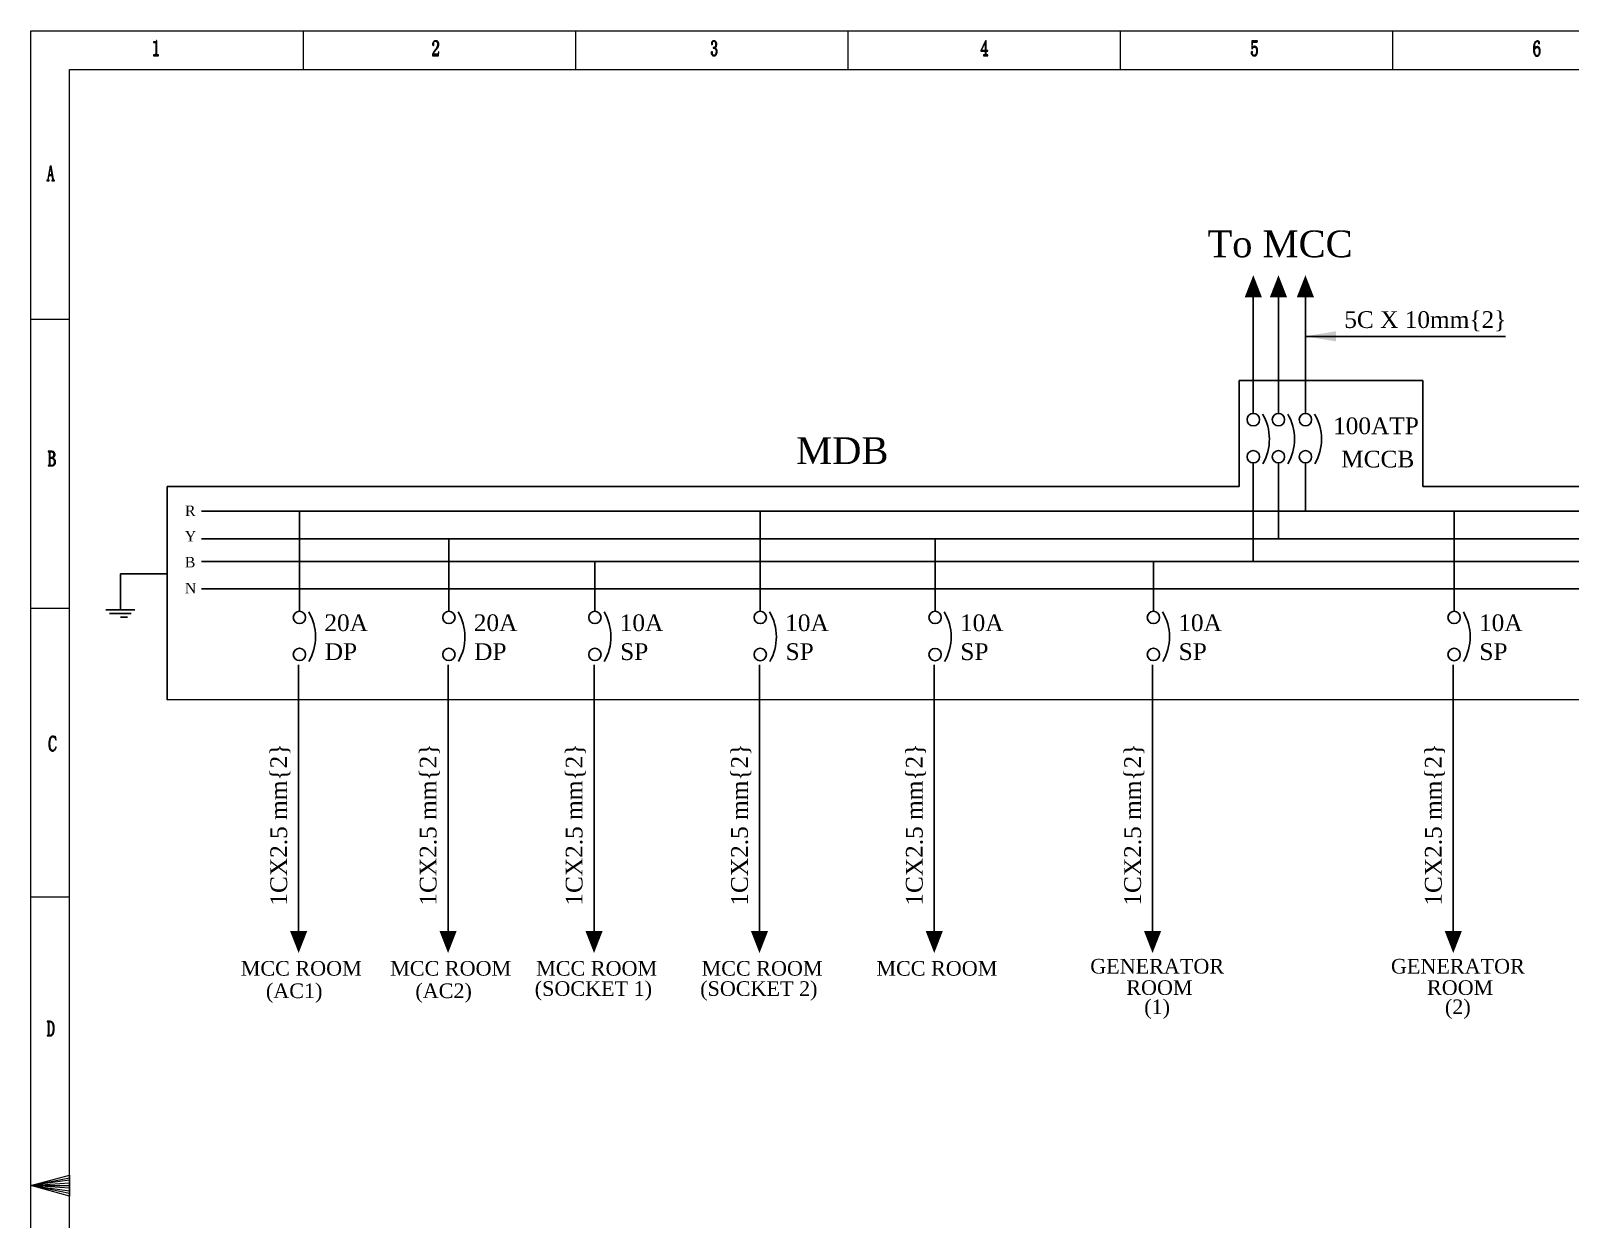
# Model space of a CAD drawing. Header units: inches. Extents: x -49881 to 95347, y -45374 to 27845.
# Drawn here: x 52628 to 72755, y 12089 to 27632 of the extents above; entities that cross this region are included whole.
import ezdxf

# ---------------------------------------------------------------- set-up
doc = ezdxf.new("R2010")
doc.units = ezdxf.units.IN
doc.header["$MEASUREMENT"] = 0
doc.layers.add('Layer 1', color=7, linetype='Continuous')
doc.styles.add('B', font='times.ttf')

# ---------------------------------------------------------------- blocks, each defined once
blk = doc.blocks.new('Template Zicom')
at = {"layer": 'Layer 1'}
for points in [[(42.1, 768.96), (41.98, 768.96), (41.98, 768.85), (41.87, 768.73), (41.87, 768.62), (41.75, 768.62), (41.75, 768.5), (41.63, 768.5), (41.06, 768.5), (41.06, 768.27), (41.63, 768.27), (41.75, 768.15), (41.75, 764.45), (41.63, 764.34), (41.63, 764.22), (41.52, 764.11), (41.29, 764.11), (41.06, 764.11), (41.06, 763.88), (42.68, 763.88), (42.68, 764.11), (42.44, 764.11), (42.21, 764.11), (42.21, 764.22), (42.1, 764.22), (42.1, 764.34)], [(135.31, 768.85), (134.96, 768.85), (134.96, 768.73), (134.85, 768.73), (135.2, 768.73), (135.43, 768.73), (135.54, 768.62), (135.66, 768.62), (135.66, 768.5), (135.77, 768.39), (135.89, 768.27), (135.89, 767.11), (135.77, 767), (135.77, 766.77), (135.66, 766.65), (135.66, 766.53), (135.54, 766.42), (135.54, 766.19), (135.43, 766.07), (135.31, 765.96), (135.2, 765.84), (135.08, 765.73), (134.96, 765.49), (134.85, 765.38), (134.73, 765.26), (134.73, 765.15), (134.62, 765.03), (134.62, 764.92), (134.5, 764.8), (134.5, 764.68), (134.39, 764.57), (134.39, 764.45), (134.27, 764.34), (134.27, 764.22), (134.5, 764.34), (134.5, 764.45), (134.62, 764.57), (134.73, 764.68), (134.73, 764.8), (134.85, 765.03), (134.96, 765.15), (135.08, 765.26), (135.2, 765.38), (135.2, 765.49), (135.31, 765.61), (135.43, 765.73), (135.43, 765.84), (135.54, 765.96), (135.66, 766.07), (135.77, 766.19), (135.89, 766.3), (135.89, 766.42), (136.01, 766.53), (136.01, 766.65), (136.12, 766.77), (136.24, 766.88), (136.24, 767.11), (136.35, 767.23), (136.35, 768.04), (136.24, 768.15), (136.24, 768.27), (136.12, 768.39), (136.12, 768.5), (136.01, 768.62), (136.01, 768.73), (135.89, 768.73), (135.77, 768.85)], [(134.85, 768.73), (134.73, 768.62), (134.62, 768.62), (134.62, 768.5), (134.5, 768.39), (134.5, 768.27), (134.39, 768.15), (134.39, 768.04), (134.27, 767.92), (134.27, 767.46), (134.39, 767.35), (134.5, 767.23), (134.62, 767.23), (134.73, 767.35), (134.73, 767.81), (134.62, 767.92), (134.62, 768.04), (134.62, 768.15), (134.62, 768.27), (134.73, 768.39), (134.85, 768.5), (134.96, 768.62), (135.08, 768.62), (135.08, 768.73), (135.2, 768.73)], [(227.95, 768.73), (227.83, 768.73), (227.72, 768.62), (227.6, 768.5), (227.6, 768.39), (227.49, 768.27), (227.49, 767.58), (227.6, 767.58), (227.72, 767.46), (227.83, 767.58), (227.83, 768.5), (227.95, 768.62), (228.06, 768.62), (228.18, 768.73), (228.3, 768.73)], [(228.41, 768.85), (227.95, 768.85), (227.95, 768.73), (228.41, 768.73), (228.53, 768.62), (228.64, 768.62), (228.76, 768.5), (228.76, 768.39), (228.87, 768.27), (228.87, 767.11), (228.76, 767), (228.76, 766.88), (228.64, 766.77), (228.53, 766.77), (228.41, 766.65), (228.06, 766.65), (228.06, 766.42), (228.41, 766.42), (228.53, 766.3), (228.76, 766.3), (228.87, 766.19), (228.87, 766.07), (228.99, 765.96), (228.99, 765.73), (229.11, 765.61), (229.11, 764.92), (228.99, 764.8), (228.99, 764.45), (228.87, 764.34), (228.76, 764.22), (228.76, 764.11), (228.64, 764.11), (228.53, 763.99), (228.3, 763.99), (228.87, 763.99), (228.99, 764.11), (229.11, 764.11), (229.22, 764.22), (229.22, 764.45), (229.34, 764.57), (229.34, 764.68), (229.45, 764.8), (229.45, 765.73), (229.34, 765.84), (229.34, 765.96), (229.22, 765.96), (229.22, 766.07), (229.11, 766.19), (229.11, 766.3), (228.99, 766.3), (228.87, 766.42), (228.76, 766.42), (228.64, 766.53), (228.76, 766.53), (228.87, 766.65), (228.99, 766.77), (229.11, 766.88), (229.22, 767), (229.22, 767.35), (229.34, 767.46), (229.34, 768.04), (229.22, 768.15), (229.22, 768.27), (229.11, 768.39), (229.11, 768.5), (228.99, 768.5), (228.99, 768.62), (228.87, 768.73), (228.76, 768.73), (228.64, 768.85)], [(319.31, 768.85), (319.08, 768.85), (317.58, 765.49), (317.58, 765.38), (318.97, 765.38), (318.97, 764.11), (318.85, 764.11), (318.39, 764.11), (318.39, 763.88), (319.89, 763.88), (319.89, 764.11), (319.43, 764.11), (319.43, 764.22), (319.31, 764.45), (319.31, 765.38), (319.89, 765.38), (319.89, 765.61), (319.31, 765.61), (317.69, 765.61), (318.97, 768.15)], [(319.31, 768.85), (318.97, 768.15), (318.97, 765.61), (317.69, 765.61), (319.31, 765.61)], [(409.98, 768.85), (408.13, 768.85), (408.13, 766.19), (408.25, 766.19), (408.36, 766.3), (408.36, 766.42), (408.25, 766.53), (408.36, 768.39), (409.87, 768.39)], [(408.48, 766.88), (408.36, 766.77), (408.36, 766.65), (408.25, 766.53), (408.36, 766.42), (408.48, 766.53), (408.48, 766.65), (408.6, 766.65), (408.71, 766.65), (408.71, 766.77), (408.94, 766.77)], [(409.06, 767.11), (408.94, 767.11), (408.83, 767), (408.6, 767), (408.6, 766.88), (408.48, 766.88), (408.94, 766.77), (409.17, 766.77), (409.29, 766.65), (409.4, 766.53), (409.52, 766.42), (409.52, 766.19), (409.64, 766.07), (409.64, 764.8), (409.52, 764.68), (409.52, 764.45), (409.4, 764.34), (409.4, 764.22), (409.29, 764.22), (409.17, 764.11), (409.17, 763.99), (409.06, 763.99), (408.36, 763.99), (408.48, 763.99), (408.6, 763.88), (409.4, 763.88), (409.4, 763.99), (409.52, 763.99), (409.64, 764.11), (409.75, 764.22), (409.75, 764.34), (409.87, 764.34), (409.87, 764.68), (409.98, 764.8), (409.98, 766.19), (409.87, 766.3), (409.87, 766.53), (409.75, 766.65), (409.64, 766.77), (409.64, 766.88), (409.52, 766.88), (409.4, 767), (409.17, 767)], [(503.66, 768.85), (503.54, 768.85), (503.43, 768.73), (503.2, 768.73), (503.08, 768.62), (502.97, 768.5), (502.85, 768.5), (502.74, 768.39), (502.74, 768.27), (502.62, 768.15), (502.62, 768.04), (502.5, 767.92), (502.5, 767.69), (502.39, 767.58), (502.39, 767.23), (502.27, 767), (502.27, 766.19), (502.27, 766.07), (502.27, 765.15), (502.39, 765.03), (502.39, 764.68), (502.5, 764.57), (502.5, 764.45), (502.62, 764.34), (502.74, 764.22), (502.74, 764.11), (502.85, 763.99), (502.97, 763.88), (503.43, 763.88), (503.31, 763.99), (503.2, 763.99), (503.08, 764.11), (502.97, 764.22), (502.85, 764.45), (502.85, 764.57), (502.74, 764.68), (502.74, 765.26), (502.62, 765.38), (502.62, 765.84), (502.74, 765.96), (502.74, 766.07), (502.62, 766.19), (502.62, 766.77), (502.74, 767), (502.74, 767.81), (502.85, 767.92), (502.85, 768.15), (502.97, 768.15), (502.97, 768.27), (503.08, 768.39), (503.2, 768.5), (503.31, 768.5), (503.31, 768.62), (504.01, 768.62), (503.89, 768.73), (503.78, 768.85)], [(502.97, 766.65), (502.85, 766.53), (502.74, 766.42), (502.74, 766.3), (502.62, 766.19), (502.74, 766.07), (502.85, 766.19), (502.97, 766.3), (502.97, 766.42), (503.08, 766.53), (503.2, 766.53), (503.31, 766.65), (503.54, 766.65)], [(503.54, 767), (503.43, 767), (503.31, 766.88), (503.08, 766.88), (503.08, 766.77), (502.97, 766.77), (502.97, 766.65), (503.66, 766.65), (503.78, 766.53), (503.89, 766.42), (503.89, 766.3), (504.01, 766.3), (504.01, 766.07), (504.12, 765.96), (504.12, 764.68), (504.01, 764.57), (504.01, 764.22), (503.89, 764.22), (503.89, 764.11), (503.78, 763.99), (503.54, 763.99), (503.43, 763.88), (502.97, 763.88), (503.08, 763.76), (503.66, 763.76), (503.78, 763.88), (503.89, 763.88), (504.01, 763.99), (504.12, 764.11), (504.12, 764.22), (504.24, 764.22), (504.24, 764.34), (504.35, 764.45), (504.35, 764.68), (504.47, 764.8), (504.47, 765.96), (504.35, 766.07), (504.35, 766.42), (504.24, 766.53), (504.24, 766.65), (504.12, 766.65), (504.01, 766.77), (503.89, 766.88), (503.78, 766.88), (503.66, 767)], [(504.01, 768.62), (503.54, 768.62), (503.66, 768.62), (503.78, 768.62), (503.78, 768.5), (503.89, 768.5), (503.89, 768.39), (503.89, 767.92), (504.01, 767.81), (504.12, 767.81), (504.24, 767.92), (504.24, 768.39), (504.12, 768.62)], [(136.35, 765.15), (136.24, 765.15), (136.24, 765.03), (136.24, 764.92), (136.12, 764.68), (136.12, 764.57), (136.01, 764.45), (136.01, 764.34), (135.89, 764.34), (134.5, 764.34), (134.27, 764.22), (134.27, 763.88), (136.24, 763.88)], [(227.6, 765.26), (227.6, 765.15), (227.49, 765.15), (227.37, 765.03), (227.37, 764.45), (227.49, 764.34), (227.6, 764.22), (227.6, 764.11), (227.72, 764.11), (227.83, 763.99), (227.95, 763.88), (228.76, 763.88), (228.87, 763.99), (228.3, 763.99), (228.18, 763.99), (228.06, 764.11), (227.95, 764.11), (227.83, 764.22), (227.83, 764.34), (227.72, 764.45), (227.83, 764.57), (227.83, 765.15), (227.72, 765.15)], [(408.13, 765.26), (408.02, 765.15), (407.9, 765.03), (407.9, 764.57), (408.02, 764.45), (408.02, 764.34), (408.13, 764.22), (408.25, 764.11), (408.36, 763.99), (408.94, 763.99), (408.83, 763.99), (408.71, 763.99), (408.6, 764.11), (408.48, 764.11), (408.36, 764.22), (408.25, 764.34), (408.25, 764.45), (408.25, 764.57), (408.36, 764.68), (408.36, 765.15), (408.25, 765.26)], [(6.48, 726.98), (5.67, 722.59), (5.55, 722.36), (5.44, 722.24), (5.32, 722.24), (5.32, 722.01), (6.13, 722.01), (6.13, 722.24), (5.9, 722.24), (5.9, 722.36), (5.78, 722.47), (5.78, 722.59), (5.9, 722.82), (6.01, 723.86), (7.06, 723.86), (6.13, 724.09), (6.59, 726.52)], [(6.82, 727.1), (6.48, 726.98), (6.59, 726.52), (7.06, 724.09), (6.13, 724.09), (7.06, 723.86), (7.29, 722.59), (7.29, 722.36), (7.17, 722.24), (7.06, 722.24), (7.06, 722.01), (7.98, 722.01), (7.98, 722.24), (7.86, 722.24), (7.75, 722.36), (7.63, 722.36), (7.63, 722.59)], [(7.06, 631.69), (5.78, 631.69), (5.78, 631.46), (7.17, 631.46), (7.29, 631.34), (7.4, 631.34), (7.4, 631.22), (7.52, 631.22), (7.52, 631.11), (7.63, 630.99), (7.63, 630.07), (7.52, 629.95), (7.52, 629.84), (7.4, 629.72), (7.4, 629.6), (7.29, 629.6), (7.17, 629.49), (6.48, 629.49), (7.4, 629.37), (7.52, 629.49), (7.63, 629.49), (7.75, 629.6), (7.86, 629.72), (7.98, 629.84), (7.98, 630.07), (8.1, 630.18), (8.1, 630.76), (7.98, 630.88), (7.98, 631.22), (7.86, 631.34), (7.75, 631.34), (7.75, 631.46), (7.63, 631.57), (7.29, 631.57), (7.17, 631.69)], [(7.52, 629.37), (6.94, 629.26), (7.29, 629.26), (7.4, 629.14), (7.52, 629.14), (7.52, 629.03), (7.63, 629.03), (7.63, 628.91), (7.75, 628.79), (7.75, 628.68), (7.86, 628.56), (7.86, 627.64), (7.75, 627.52), (7.75, 627.29), (7.63, 627.18), (7.52, 627.06), (7.4, 626.94), (7.29, 626.94), (7.17, 626.83), (5.78, 626.83), (5.78, 626.71), (7.52, 626.71), (7.63, 626.83), (7.75, 626.94), (7.86, 626.94), (7.98, 627.06), (7.98, 627.18), (8.1, 627.29), (8.1, 627.41), (8.21, 627.52), (8.21, 628.56), (8.1, 628.68), (8.1, 628.79), (7.98, 628.91), (7.86, 629.03), (7.86, 629.14), (7.75, 629.14), (7.63, 629.26)], [(5.9, 631.46), (6.01, 631.46), (6.13, 631.34), (6.13, 627.06), (6.01, 626.94), (5.9, 626.83), (6.71, 626.83), (6.59, 626.83), (6.48, 626.94), (6.48, 629.26), (6.94, 629.26), (7.52, 629.37), (7.4, 629.37), (6.48, 629.49), (6.48, 631.46), (6.59, 631.46), (6.94, 631.46)], [(6.82, 536.27), (6.82, 536.16), (6.71, 536.04), (6.59, 536.04), (6.48, 535.93), (6.48, 535.81), (6.36, 535.7), (6.36, 535.58), (6.25, 535.46), (6.25, 535.12), (6.13, 535), (6.13, 534.65), (6.01, 534.42), (6.01, 533.04), (6.13, 532.92), (6.13, 532.46), (6.25, 532.34), (6.25, 532.11), (6.36, 532), (6.36, 531.88), (6.48, 531.76), (6.59, 531.65), (6.71, 531.53), (6.82, 531.42), (7.06, 531.42), (7.17, 531.3), (7.52, 531.3), (7.52, 531.42), (7.75, 531.42), (7.86, 531.53), (7.17, 531.53), (7.06, 531.65), (6.94, 531.65), (6.94, 531.76), (6.82, 531.76), (6.71, 531.88), (6.71, 532), (6.59, 532.11), (6.59, 532.34), (6.48, 532.46), (6.48, 533.38), (6.36, 533.5), (6.36, 534.19), (6.48, 534.31), (6.48, 535), (6.59, 535.12), (6.59, 535.46), (6.71, 535.58), (6.71, 535.81), (6.82, 535.93), (6.94, 535.93), (6.94, 536.04), (7.06, 536.16), (7.4, 536.16)], [(8.21, 536.39), (8.1, 536.27), (6.82, 536.27), (7.4, 536.16), (7.63, 536.16), (7.75, 536.04), (7.86, 536.04), (7.98, 535.93), (7.98, 535.81), (8.1, 535.7), (8.1, 535.58), (8.21, 535.46), (8.21, 535.23), (8.33, 535), (8.44, 535.12)], [(7.4, 536.39), (7.17, 536.39), (7.06, 536.27), (6.82, 536.27), (7.98, 536.27), (7.75, 536.27), (7.63, 536.39)], [(8.33, 532.8), (8.21, 532.69), (8.21, 532.34), (8.1, 532.23), (8.1, 532.11), (7.98, 532), (7.98, 531.88), (7.86, 531.76), (7.75, 531.65), (7.63, 531.65), (7.52, 531.53), (7.29, 531.53), (7.86, 531.53), (7.98, 531.65), (7.98, 531.76), (8.1, 531.76), (8.1, 531.88), (8.21, 532), (8.21, 532.11), (8.33, 532.23), (8.33, 532.46), (8.44, 532.57), (8.44, 532.69)], [(6.48, 441.09), (5.44, 441.09), (5.44, 440.86), (6.71, 440.86), (6.82, 440.75), (6.94, 440.75), (6.94, 440.63), (7.06, 440.63), (7.17, 440.52), (7.17, 440.28), (7.29, 440.28), (7.29, 440.05), (7.4, 439.94), (7.4, 439.36), (7.52, 439.13), (7.52, 438.78), (7.52, 438.66), (7.52, 437.97), (7.4, 437.86), (7.4, 437.28), (7.29, 437.16), (7.29, 436.93), (7.17, 436.81), (7.06, 436.7), (7.06, 436.58), (6.94, 436.47), (6.82, 436.47), (6.71, 436.35), (6.59, 436.35), (6.48, 436.24), (5.44, 436.24), (5.44, 436.12), (6.82, 436.12), (6.94, 436.24), (7.06, 436.24), (7.06, 436.35), (7.17, 436.35), (7.29, 436.47), (7.4, 436.58), (7.52, 436.7), (7.52, 436.81), (7.63, 436.93), (7.63, 437.16), (7.75, 437.28), (7.75, 437.62), (7.86, 437.86), (7.86, 439.47), (7.75, 439.71), (7.75, 439.94), (7.63, 440.05), (7.63, 440.28), (7.52, 440.4), (7.52, 440.52), (7.4, 440.52), (7.29, 440.63), (7.29, 440.75), (7.17, 440.75), (7.06, 440.86), (6.94, 440.86), (6.82, 440.98), (6.59, 440.98)], [(5.55, 440.86), (5.67, 440.86), (5.67, 440.75), (5.78, 440.63), (5.78, 436.47), (5.67, 436.35), (5.55, 436.24), (6.36, 436.24), (6.25, 436.24), (6.13, 436.35), (6.13, 440.86), (6.25, 440.86), (6.36, 440.86)]]:
    blk.add_hatch(color=0, dxfattribs=at).paths.add_polyline_path(points)
at = {"layer": 'Layer 1', "color": 5, "lineweight": 5}
blk.add_lwpolyline([(0, 772.2), (1092.09, 772.2), (1092.09, 0), (0, 0), (0, 772.2)], dxfattribs=at)
at = {"layer": 'Layer 1', "color": 0, "lineweight": 5}
for points in [[(91.02, 772.2), (91.02, 759.25)], [(182.03, 772.2), (182.03, 759.25)], [(273.05, 772.2), (273.05, 759.25)], [(364.07, 772.2), (364.07, 759.25)], [(455.09, 772.2), (455.09, 759.25)], [(42.1, 768.96), (41.98, 768.96), (41.98, 768.85), (41.87, 768.73), (41.87, 768.62), (41.75, 768.62), (41.75, 768.5), (41.63, 768.5), (41.06, 768.5), (41.06, 768.27), (41.63, 768.27), (41.75, 768.15), (41.75, 764.45), (41.63, 764.34), (41.63, 764.22), (41.52, 764.11), (41.29, 764.11), (41.06, 764.11), (41.06, 763.88), (42.68, 763.88), (42.68, 764.11), (42.44, 764.11), (42.21, 764.11), (42.21, 764.22), (42.1, 764.22), (42.1, 764.34), (42.1, 768.96)], [(135.31, 768.85), (134.96, 768.85), (134.96, 768.73), (134.85, 768.73), (135.2, 768.73), (135.43, 768.73), (135.54, 768.62), (135.66, 768.62), (135.66, 768.5), (135.77, 768.39), (135.89, 768.27), (135.89, 767.11), (135.77, 767), (135.77, 766.77), (135.66, 766.65), (135.66, 766.53), (135.54, 766.42), (135.54, 766.19), (135.43, 766.07), (135.31, 765.96), (135.2, 765.84), (135.08, 765.73), (134.96, 765.49), (134.85, 765.38), (134.73, 765.26), (134.73, 765.15), (134.62, 765.03), (134.62, 764.92), (134.5, 764.8), (134.5, 764.68), (134.39, 764.57), (134.39, 764.45), (134.27, 764.34), (134.27, 764.22), (134.5, 764.34), (134.5, 764.45), (134.62, 764.57), (134.73, 764.68), (134.73, 764.8), (134.85, 765.03), (134.96, 765.15), (135.08, 765.26), (135.2, 765.38), (135.2, 765.49), (135.31, 765.61), (135.43, 765.73), (135.43, 765.84), (135.54, 765.96), (135.66, 766.07), (135.77, 766.19), (135.89, 766.3), (135.89, 766.42), (136.01, 766.53), (136.01, 766.65), (136.12, 766.77), (136.24, 766.88), (136.24, 767.11), (136.35, 767.23), (136.35, 768.04), (136.24, 768.15), (136.24, 768.27), (136.12, 768.39), (136.12, 768.5), (136.01, 768.62), (136.01, 768.73), (135.89, 768.73), (135.77, 768.85), (135.31, 768.85)], [(134.85, 768.73), (134.73, 768.62), (134.62, 768.62), (134.62, 768.5), (134.5, 768.39), (134.5, 768.27), (134.39, 768.15), (134.39, 768.04), (134.27, 767.92), (134.27, 767.46), (134.39, 767.35), (134.5, 767.23), (134.62, 767.23), (134.73, 767.35), (134.73, 767.81), (134.62, 767.92), (134.62, 768.04), (134.62, 768.15), (134.62, 768.27), (134.73, 768.39), (134.85, 768.5), (134.96, 768.62), (135.08, 768.62), (135.08, 768.73), (135.2, 768.73), (134.85, 768.73)], [(227.95, 768.73), (227.83, 768.73), (227.72, 768.62), (227.6, 768.5), (227.6, 768.39), (227.49, 768.27), (227.49, 767.58), (227.6, 767.58), (227.72, 767.46), (227.83, 767.58), (227.83, 768.5), (227.95, 768.62), (228.06, 768.62), (228.18, 768.73), (228.3, 768.73), (227.95, 768.73)], [(228.41, 768.85), (227.95, 768.85), (227.95, 768.73), (228.41, 768.73), (228.53, 768.62), (228.64, 768.62), (228.76, 768.5), (228.76, 768.39), (228.87, 768.27), (228.87, 767.11), (228.76, 767), (228.76, 766.88), (228.64, 766.77), (228.53, 766.77), (228.41, 766.65), (228.06, 766.65), (228.06, 766.42), (228.41, 766.42), (228.53, 766.3), (228.76, 766.3), (228.87, 766.19), (228.87, 766.07), (228.99, 765.96), (228.99, 765.73), (229.11, 765.61), (229.11, 764.92), (228.99, 764.8), (228.99, 764.45), (228.87, 764.34), (228.76, 764.22), (228.76, 764.11), (228.64, 764.11), (228.53, 763.99), (228.3, 763.99), (228.87, 763.99), (228.99, 764.11), (229.11, 764.11), (229.22, 764.22), (229.22, 764.45), (229.34, 764.57), (229.34, 764.68), (229.45, 764.8), (229.45, 765.73), (229.34, 765.84), (229.34, 765.96), (229.22, 765.96), (229.22, 766.07), (229.11, 766.19), (229.11, 766.3), (228.99, 766.3), (228.87, 766.42), (228.76, 766.42), (228.64, 766.53), (228.76, 766.53), (228.87, 766.65), (228.99, 766.77), (229.11, 766.88), (229.22, 767), (229.22, 767.35), (229.34, 767.46), (229.34, 768.04), (229.22, 768.15), (229.22, 768.27), (229.11, 768.39), (229.11, 768.5), (228.99, 768.5), (228.99, 768.62), (228.87, 768.73), (228.76, 768.73), (228.64, 768.85), (228.41, 768.85)], [(319.31, 768.85), (319.08, 768.85), (317.58, 765.49), (317.58, 765.38), (318.97, 765.38), (318.97, 764.11), (318.85, 764.11), (318.39, 764.11), (318.39, 763.88), (319.89, 763.88), (319.89, 764.11), (319.43, 764.11), (319.43, 764.22), (319.31, 764.45), (319.31, 765.38), (319.89, 765.38), (319.89, 765.61), (319.31, 765.61), (317.69, 765.61), (318.97, 768.15), (319.31, 768.85)], [(319.31, 768.85), (318.97, 768.15), (318.97, 765.61), (317.69, 765.61), (319.31, 765.61), (319.31, 768.85)], [(409.98, 768.85), (408.13, 768.85), (408.13, 766.19), (408.25, 766.19), (408.36, 766.3), (408.36, 766.42), (408.25, 766.53), (408.36, 768.39), (409.87, 768.39), (409.98, 768.85)], [(408.48, 766.88), (408.36, 766.77), (408.36, 766.65), (408.25, 766.53), (408.36, 766.42), (408.48, 766.53), (408.48, 766.65), (408.6, 766.65), (408.71, 766.65), (408.71, 766.77), (408.94, 766.77), (408.48, 766.88)], [(409.06, 767.11), (408.94, 767.11), (408.83, 767), (408.6, 767), (408.6, 766.88), (408.48, 766.88), (408.94, 766.77), (409.17, 766.77), (409.29, 766.65), (409.4, 766.53), (409.52, 766.42), (409.52, 766.19), (409.64, 766.07), (409.64, 764.8), (409.52, 764.68), (409.52, 764.45), (409.4, 764.34), (409.4, 764.22), (409.29, 764.22), (409.17, 764.11), (409.17, 763.99), (409.06, 763.99), (408.36, 763.99), (408.48, 763.99), (408.6, 763.88), (409.4, 763.88), (409.4, 763.99), (409.52, 763.99), (409.64, 764.11), (409.75, 764.22), (409.75, 764.34), (409.87, 764.34), (409.87, 764.68), (409.98, 764.8), (409.98, 766.19), (409.87, 766.3), (409.87, 766.53), (409.75, 766.65), (409.64, 766.77), (409.64, 766.88), (409.52, 766.88), (409.4, 767), (409.17, 767), (409.06, 767.11)], [(503.66, 768.85), (503.54, 768.85), (503.43, 768.73), (503.2, 768.73), (503.08, 768.62), (502.97, 768.5), (502.85, 768.5), (502.74, 768.39), (502.74, 768.27), (502.62, 768.15), (502.62, 768.04), (502.5, 767.92), (502.5, 767.69), (502.39, 767.58), (502.39, 767.23), (502.27, 767), (502.27, 766.19), (502.27, 766.07), (502.27, 765.15), (502.39, 765.03), (502.39, 764.68), (502.5, 764.57), (502.5, 764.45), (502.62, 764.34), (502.74, 764.22), (502.74, 764.11), (502.85, 763.99), (502.97, 763.88), (503.43, 763.88), (503.31, 763.99), (503.2, 763.99), (503.08, 764.11), (502.97, 764.22), (502.85, 764.45), (502.85, 764.57), (502.74, 764.68), (502.74, 765.26), (502.62, 765.38), (502.62, 765.84), (502.74, 765.96), (502.74, 766.07), (502.62, 766.19), (502.62, 766.77), (502.74, 767), (502.74, 767.81), (502.85, 767.92), (502.85, 768.15), (502.97, 768.15), (502.97, 768.27), (503.08, 768.39), (503.2, 768.5), (503.31, 768.5), (503.31, 768.62), (504.01, 768.62), (503.89, 768.73), (503.78, 768.85), (503.66, 768.85)], [(502.97, 766.65), (502.85, 766.53), (502.74, 766.42), (502.74, 766.3), (502.62, 766.19), (502.74, 766.07), (502.85, 766.19), (502.97, 766.3), (502.97, 766.42), (503.08, 766.53), (503.2, 766.53), (503.31, 766.65), (503.54, 766.65), (502.97, 766.65)], [(503.54, 767), (503.43, 767), (503.31, 766.88), (503.08, 766.88), (503.08, 766.77), (502.97, 766.77), (502.97, 766.65), (503.66, 766.65), (503.78, 766.53), (503.89, 766.42), (503.89, 766.3), (504.01, 766.3), (504.01, 766.07), (504.12, 765.96), (504.12, 764.68), (504.01, 764.57), (504.01, 764.22), (503.89, 764.22), (503.89, 764.11), (503.78, 763.99), (503.54, 763.99), (503.43, 763.88), (502.97, 763.88), (503.08, 763.76), (503.66, 763.76), (503.78, 763.88), (503.89, 763.88), (504.01, 763.99), (504.12, 764.11), (504.12, 764.22), (504.24, 764.22), (504.24, 764.34), (504.35, 764.45), (504.35, 764.68), (504.47, 764.8), (504.47, 765.96), (504.35, 766.07), (504.35, 766.42), (504.24, 766.53), (504.24, 766.65), (504.12, 766.65), (504.01, 766.77), (503.89, 766.88), (503.78, 766.88), (503.66, 767), (503.54, 767)], [(504.01, 768.62), (503.54, 768.62), (503.66, 768.62), (503.78, 768.62), (503.78, 768.5), (503.89, 768.5), (503.89, 768.39), (503.89, 767.92), (504.01, 767.81), (504.12, 767.81), (504.24, 767.92), (504.24, 768.39), (504.12, 768.62), (504.01, 768.62)], [(136.35, 765.15), (136.24, 765.15), (136.24, 765.03), (136.24, 764.92), (136.12, 764.68), (136.12, 764.57), (136.01, 764.45), (136.01, 764.34), (135.89, 764.34), (134.5, 764.34), (134.27, 764.22), (134.27, 763.88), (136.24, 763.88), (136.35, 765.15)], [(227.6, 765.26), (227.6, 765.15), (227.49, 765.15), (227.37, 765.03), (227.37, 764.45), (227.49, 764.34), (227.6, 764.22), (227.6, 764.11), (227.72, 764.11), (227.83, 763.99), (227.95, 763.88), (228.76, 763.88), (228.87, 763.99), (228.3, 763.99), (228.18, 763.99), (228.06, 764.11), (227.95, 764.11), (227.83, 764.22), (227.83, 764.34), (227.72, 764.45), (227.83, 764.57), (227.83, 765.15), (227.72, 765.15), (227.6, 765.26)], [(408.13, 765.26), (408.02, 765.15), (407.9, 765.03), (407.9, 764.57), (408.02, 764.45), (408.02, 764.34), (408.13, 764.22), (408.25, 764.11), (408.36, 763.99), (408.94, 763.99), (408.83, 763.99), (408.71, 763.99), (408.6, 764.11), (408.48, 764.11), (408.36, 764.22), (408.25, 764.34), (408.25, 764.45), (408.25, 764.57), (408.36, 764.68), (408.36, 765.15), (408.25, 765.26), (408.13, 765.26)], [(12.95, 759.25), (1079.14, 759.25), (1079.14, 12.95), (12.95, 12.95), (12.95, 759.25)], [(6.48, 726.98), (5.67, 722.59), (5.55, 722.36), (5.44, 722.24), (5.32, 722.24), (5.32, 722.01), (6.13, 722.01), (6.13, 722.24), (5.9, 722.24), (5.9, 722.36), (5.78, 722.47), (5.78, 722.59), (5.9, 722.82), (6.01, 723.86), (7.06, 723.86), (6.13, 724.09), (6.59, 726.52), (6.48, 726.98)], [(6.82, 727.1), (6.48, 726.98), (6.59, 726.52), (7.06, 724.09), (6.13, 724.09), (7.06, 723.86), (7.29, 722.59), (7.29, 722.36), (7.17, 722.24), (7.06, 722.24), (7.06, 722.01), (7.98, 722.01), (7.98, 722.24), (7.86, 722.24), (7.75, 722.36), (7.63, 722.36), (7.63, 722.59), (6.82, 727.1)], [(0, 675.75), (12.95, 675.75)], [(7.06, 631.69), (5.78, 631.69), (5.78, 631.46), (7.17, 631.46), (7.29, 631.34), (7.4, 631.34), (7.4, 631.22), (7.52, 631.22), (7.52, 631.11), (7.63, 630.99), (7.63, 630.07), (7.52, 629.95), (7.52, 629.84), (7.4, 629.72), (7.4, 629.6), (7.29, 629.6), (7.17, 629.49), (6.48, 629.49), (7.4, 629.37), (7.52, 629.49), (7.63, 629.49), (7.75, 629.6), (7.86, 629.72), (7.98, 629.84), (7.98, 630.07), (8.1, 630.18), (8.1, 630.76), (7.98, 630.88), (7.98, 631.22), (7.86, 631.34), (7.75, 631.34), (7.75, 631.46), (7.63, 631.57), (7.29, 631.57), (7.17, 631.69), (7.06, 631.69)], [(7.52, 629.37), (6.94, 629.26), (7.29, 629.26), (7.4, 629.14), (7.52, 629.14), (7.52, 629.03), (7.63, 629.03), (7.63, 628.91), (7.75, 628.79), (7.75, 628.68), (7.86, 628.56), (7.86, 627.64), (7.75, 627.52), (7.75, 627.29), (7.63, 627.18), (7.52, 627.06), (7.4, 626.94), (7.29, 626.94), (7.17, 626.83), (5.78, 626.83), (5.78, 626.71), (7.52, 626.71), (7.63, 626.83), (7.75, 626.94), (7.86, 626.94), (7.98, 627.06), (7.98, 627.18), (8.1, 627.29), (8.1, 627.41), (8.21, 627.52), (8.21, 628.56), (8.1, 628.68), (8.1, 628.79), (7.98, 628.91), (7.86, 629.03), (7.86, 629.14), (7.75, 629.14), (7.63, 629.26), (7.52, 629.37)], [(5.9, 631.46), (6.01, 631.46), (6.13, 631.34), (6.13, 627.06), (6.01, 626.94), (5.9, 626.83), (6.71, 626.83), (6.59, 626.83), (6.48, 626.94), (6.48, 629.26), (6.94, 629.26), (7.52, 629.37), (7.4, 629.37), (6.48, 629.49), (6.48, 631.46), (6.59, 631.46), (6.94, 631.46), (5.9, 631.46)], [(0, 579.18), (12.95, 579.18)], [(6.82, 536.27), (6.82, 536.16), (6.71, 536.04), (6.59, 536.04), (6.48, 535.93), (6.48, 535.81), (6.36, 535.7), (6.36, 535.58), (6.25, 535.46), (6.25, 535.12), (6.13, 535), (6.13, 534.65), (6.01, 534.42), (6.01, 533.04), (6.13, 532.92), (6.13, 532.46), (6.25, 532.34), (6.25, 532.11), (6.36, 532), (6.36, 531.88), (6.48, 531.76), (6.59, 531.65), (6.71, 531.53), (6.82, 531.42), (7.06, 531.42), (7.17, 531.3), (7.52, 531.3), (7.52, 531.42), (7.75, 531.42), (7.86, 531.53), (7.17, 531.53), (7.06, 531.65), (6.94, 531.65), (6.94, 531.76), (6.82, 531.76), (6.71, 531.88), (6.71, 532), (6.59, 532.11), (6.59, 532.34), (6.48, 532.46), (6.48, 533.38), (6.36, 533.5), (6.36, 534.19), (6.48, 534.31), (6.48, 535), (6.59, 535.12), (6.59, 535.46), (6.71, 535.58), (6.71, 535.81), (6.82, 535.93), (6.94, 535.93), (6.94, 536.04), (7.06, 536.16), (7.4, 536.16), (6.82, 536.27)], [(8.21, 536.39), (8.1, 536.27), (6.82, 536.27), (7.4, 536.16), (7.63, 536.16), (7.75, 536.04), (7.86, 536.04), (7.98, 535.93), (7.98, 535.81), (8.1, 535.7), (8.1, 535.58), (8.21, 535.46), (8.21, 535.23), (8.33, 535), (8.44, 535.12), (8.21, 536.39)], [(7.4, 536.39), (7.17, 536.39), (7.06, 536.27), (6.82, 536.27), (7.98, 536.27), (7.75, 536.27), (7.63, 536.39), (7.4, 536.39)], [(8.33, 532.8), (8.21, 532.69), (8.21, 532.34), (8.1, 532.23), (8.1, 532.11), (7.98, 532), (7.98, 531.88), (7.86, 531.76), (7.75, 531.65), (7.63, 531.65), (7.52, 531.53), (7.29, 531.53), (7.86, 531.53), (7.98, 531.65), (7.98, 531.76), (8.1, 531.76), (8.1, 531.88), (8.21, 532), (8.21, 532.11), (8.33, 532.23), (8.33, 532.46), (8.44, 532.57), (8.44, 532.69), (8.33, 532.8)], [(0, 482.61), (12.95, 482.61)], [(6.48, 441.09), (5.44, 441.09), (5.44, 440.86), (6.71, 440.86), (6.82, 440.75), (6.94, 440.75), (6.94, 440.63), (7.06, 440.63), (7.17, 440.52), (7.17, 440.28), (7.29, 440.28), (7.29, 440.05), (7.4, 439.94), (7.4, 439.36), (7.52, 439.13), (7.52, 438.78), (7.52, 438.66), (7.52, 437.97), (7.4, 437.86), (7.4, 437.28), (7.29, 437.16), (7.29, 436.93), (7.17, 436.81), (7.06, 436.7), (7.06, 436.58), (6.94, 436.47), (6.82, 436.47), (6.71, 436.35), (6.59, 436.35), (6.48, 436.24), (5.44, 436.24), (5.44, 436.12), (6.82, 436.12), (6.94, 436.24), (7.06, 436.24), (7.06, 436.35), (7.17, 436.35), (7.29, 436.47), (7.4, 436.58), (7.52, 436.7), (7.52, 436.81), (7.63, 436.93), (7.63, 437.16), (7.75, 437.28), (7.75, 437.62), (7.86, 437.86), (7.86, 439.47), (7.75, 439.71), (7.75, 439.94), (7.63, 440.05), (7.63, 440.28), (7.52, 440.4), (7.52, 440.52), (7.4, 440.52), (7.29, 440.63), (7.29, 440.75), (7.17, 440.75), (7.06, 440.86), (6.94, 440.86), (6.82, 440.98), (6.59, 440.98), (6.48, 441.09)], [(5.55, 440.86), (5.67, 440.86), (5.67, 440.75), (5.78, 440.63), (5.78, 436.47), (5.67, 436.35), (5.55, 436.24), (6.36, 436.24), (6.25, 436.24), (6.13, 436.35), (6.13, 440.86), (6.25, 440.86), (6.36, 440.86), (5.55, 440.86)], [(0, 386.16), (12.95, 389.63), (12.95, 382.57), (0, 386.16), (12.95, 388.7), (12.95, 387.89), (0, 386.16), (12.95, 386.97), (12.95, 385.23), (0, 386.16), (12.95, 384.31), (12.95, 383.5), (0, 386.16)], [(0, 386.16), (12.95, 386.16)]]:
    blk.add_lwpolyline(points, dxfattribs=at)
at = {"layer": 'Layer 1', "lineweight": 0}
for points in [[(42.1, 768.96), (41.98, 768.96), (41.98, 768.85), (41.87, 768.73), (41.87, 768.62), (41.75, 768.62), (41.75, 768.5), (41.63, 768.5), (41.06, 768.5), (41.06, 768.27), (41.63, 768.27), (41.75, 768.15), (41.75, 764.45), (41.63, 764.34), (41.63, 764.22), (41.52, 764.11), (41.29, 764.11), (41.06, 764.11), (41.06, 763.88), (42.68, 763.88), (42.68, 764.11), (42.44, 764.11), (42.21, 764.11), (42.21, 764.22), (42.1, 764.22), (42.1, 764.34), (42.1, 768.96)], [(135.31, 768.85), (134.96, 768.85), (134.96, 768.73), (134.85, 768.73), (135.2, 768.73), (135.43, 768.73), (135.54, 768.62), (135.66, 768.62), (135.66, 768.5), (135.77, 768.39), (135.89, 768.27), (135.89, 767.11), (135.77, 767), (135.77, 766.77), (135.66, 766.65), (135.66, 766.53), (135.54, 766.42), (135.54, 766.19), (135.43, 766.07), (135.31, 765.96), (135.2, 765.84), (135.08, 765.73), (134.96, 765.49), (134.85, 765.38), (134.73, 765.26), (134.73, 765.15), (134.62, 765.03), (134.62, 764.92), (134.5, 764.8), (134.5, 764.68), (134.39, 764.57), (134.39, 764.45), (134.27, 764.34), (134.27, 764.22), (134.5, 764.34), (134.5, 764.45), (134.62, 764.57), (134.73, 764.68), (134.73, 764.8), (134.85, 765.03), (134.96, 765.15), (135.08, 765.26), (135.2, 765.38), (135.2, 765.49), (135.31, 765.61), (135.43, 765.73), (135.43, 765.84), (135.54, 765.96), (135.66, 766.07), (135.77, 766.19), (135.89, 766.3), (135.89, 766.42), (136.01, 766.53), (136.01, 766.65), (136.12, 766.77), (136.24, 766.88), (136.24, 767.11), (136.35, 767.23), (136.35, 768.04), (136.24, 768.15), (136.24, 768.27), (136.12, 768.39), (136.12, 768.5), (136.01, 768.62), (136.01, 768.73), (135.89, 768.73), (135.77, 768.85), (135.31, 768.85)], [(134.85, 768.73), (134.73, 768.62), (134.62, 768.62), (134.62, 768.5), (134.5, 768.39), (134.5, 768.27), (134.39, 768.15), (134.39, 768.04), (134.27, 767.92), (134.27, 767.46), (134.39, 767.35), (134.5, 767.23), (134.62, 767.23), (134.73, 767.35), (134.73, 767.81), (134.62, 767.92), (134.62, 768.04), (134.62, 768.15), (134.62, 768.27), (134.73, 768.39), (134.85, 768.5), (134.96, 768.62), (135.08, 768.62), (135.08, 768.73), (135.2, 768.73), (134.85, 768.73)], [(227.95, 768.73), (227.83, 768.73), (227.72, 768.62), (227.6, 768.5), (227.6, 768.39), (227.49, 768.27), (227.49, 767.58), (227.6, 767.58), (227.72, 767.46), (227.83, 767.58), (227.83, 768.5), (227.95, 768.62), (228.06, 768.62), (228.18, 768.73), (228.3, 768.73), (227.95, 768.73)], [(228.41, 768.85), (227.95, 768.85), (227.95, 768.73), (228.41, 768.73), (228.53, 768.62), (228.64, 768.62), (228.76, 768.5), (228.76, 768.39), (228.87, 768.27), (228.87, 767.11), (228.76, 767), (228.76, 766.88), (228.64, 766.77), (228.53, 766.77), (228.41, 766.65), (228.06, 766.65), (228.06, 766.42), (228.41, 766.42), (228.53, 766.3), (228.76, 766.3), (228.87, 766.19), (228.87, 766.07), (228.99, 765.96), (228.99, 765.73), (229.11, 765.61), (229.11, 764.92), (228.99, 764.8), (228.99, 764.45), (228.87, 764.34), (228.76, 764.22), (228.76, 764.11), (228.64, 764.11), (228.53, 763.99), (228.3, 763.99), (228.87, 763.99), (228.99, 764.11), (229.11, 764.11), (229.22, 764.22), (229.22, 764.45), (229.34, 764.57), (229.34, 764.68), (229.45, 764.8), (229.45, 765.73), (229.34, 765.84), (229.34, 765.96), (229.22, 765.96), (229.22, 766.07), (229.11, 766.19), (229.11, 766.3), (228.99, 766.3), (228.87, 766.42), (228.76, 766.42), (228.64, 766.53), (228.76, 766.53), (228.87, 766.65), (228.99, 766.77), (229.11, 766.88), (229.22, 767), (229.22, 767.35), (229.34, 767.46), (229.34, 768.04), (229.22, 768.15), (229.22, 768.27), (229.11, 768.39), (229.11, 768.5), (228.99, 768.5), (228.99, 768.62), (228.87, 768.73), (228.76, 768.73), (228.64, 768.85), (228.41, 768.85)], [(319.31, 768.85), (319.08, 768.85), (317.58, 765.49), (317.58, 765.38), (318.97, 765.38), (318.97, 764.11), (318.85, 764.11), (318.39, 764.11), (318.39, 763.88), (319.89, 763.88), (319.89, 764.11), (319.43, 764.11), (319.43, 764.22), (319.31, 764.45), (319.31, 765.38), (319.89, 765.38), (319.89, 765.61), (319.31, 765.61), (317.69, 765.61), (318.97, 768.15), (319.31, 768.85)], [(319.31, 768.85), (318.97, 768.15), (318.97, 765.61), (317.69, 765.61), (319.31, 765.61), (319.31, 768.85)], [(409.98, 768.85), (408.13, 768.85), (408.13, 766.19), (408.25, 766.19), (408.36, 766.3), (408.36, 766.42), (408.25, 766.53), (408.36, 768.39), (409.87, 768.39), (409.98, 768.85)], [(408.48, 766.88), (408.36, 766.77), (408.36, 766.65), (408.25, 766.53), (408.36, 766.42), (408.48, 766.53), (408.48, 766.65), (408.6, 766.65), (408.71, 766.65), (408.71, 766.77), (408.94, 766.77), (408.48, 766.88)], [(409.06, 767.11), (408.94, 767.11), (408.83, 767), (408.6, 767), (408.6, 766.88), (408.48, 766.88), (408.94, 766.77), (409.17, 766.77), (409.29, 766.65), (409.4, 766.53), (409.52, 766.42), (409.52, 766.19), (409.64, 766.07), (409.64, 764.8), (409.52, 764.68), (409.52, 764.45), (409.4, 764.34), (409.4, 764.22), (409.29, 764.22), (409.17, 764.11), (409.17, 763.99), (409.06, 763.99), (408.36, 763.99), (408.48, 763.99), (408.6, 763.88), (409.4, 763.88), (409.4, 763.99), (409.52, 763.99), (409.64, 764.11), (409.75, 764.22), (409.75, 764.34), (409.87, 764.34), (409.87, 764.68), (409.98, 764.8), (409.98, 766.19), (409.87, 766.3), (409.87, 766.53), (409.75, 766.65), (409.64, 766.77), (409.64, 766.88), (409.52, 766.88), (409.4, 767), (409.17, 767), (409.06, 767.11)], [(503.66, 768.85), (503.54, 768.85), (503.43, 768.73), (503.2, 768.73), (503.08, 768.62), (502.97, 768.5), (502.85, 768.5), (502.74, 768.39), (502.74, 768.27), (502.62, 768.15), (502.62, 768.04), (502.5, 767.92), (502.5, 767.69), (502.39, 767.58), (502.39, 767.23), (502.27, 767), (502.27, 766.19), (502.27, 766.07), (502.27, 765.15), (502.39, 765.03), (502.39, 764.68), (502.5, 764.57), (502.5, 764.45), (502.62, 764.34), (502.74, 764.22), (502.74, 764.11), (502.85, 763.99), (502.97, 763.88), (503.43, 763.88), (503.31, 763.99), (503.2, 763.99), (503.08, 764.11), (502.97, 764.22), (502.85, 764.45), (502.85, 764.57), (502.74, 764.68), (502.74, 765.26), (502.62, 765.38), (502.62, 765.84), (502.74, 765.96), (502.74, 766.07), (502.62, 766.19), (502.62, 766.77), (502.74, 767), (502.74, 767.81), (502.85, 767.92), (502.85, 768.15), (502.97, 768.15), (502.97, 768.27), (503.08, 768.39), (503.2, 768.5), (503.31, 768.5), (503.31, 768.62), (504.01, 768.62), (503.89, 768.73), (503.78, 768.85), (503.66, 768.85)], [(502.97, 766.65), (502.85, 766.53), (502.74, 766.42), (502.74, 766.3), (502.62, 766.19), (502.74, 766.07), (502.85, 766.19), (502.97, 766.3), (502.97, 766.42), (503.08, 766.53), (503.2, 766.53), (503.31, 766.65), (503.54, 766.65), (502.97, 766.65)], [(503.54, 767), (503.43, 767), (503.31, 766.88), (503.08, 766.88), (503.08, 766.77), (502.97, 766.77), (502.97, 766.65), (503.66, 766.65), (503.78, 766.53), (503.89, 766.42), (503.89, 766.3), (504.01, 766.3), (504.01, 766.07), (504.12, 765.96), (504.12, 764.68), (504.01, 764.57), (504.01, 764.22), (503.89, 764.22), (503.89, 764.11), (503.78, 763.99), (503.54, 763.99), (503.43, 763.88), (502.97, 763.88), (503.08, 763.76), (503.66, 763.76), (503.78, 763.88), (503.89, 763.88), (504.01, 763.99), (504.12, 764.11), (504.12, 764.22), (504.24, 764.22), (504.24, 764.34), (504.35, 764.45), (504.35, 764.68), (504.47, 764.8), (504.47, 765.96), (504.35, 766.07), (504.35, 766.42), (504.24, 766.53), (504.24, 766.65), (504.12, 766.65), (504.01, 766.77), (503.89, 766.88), (503.78, 766.88), (503.66, 767), (503.54, 767)], [(504.01, 768.62), (503.54, 768.62), (503.66, 768.62), (503.78, 768.62), (503.78, 768.5), (503.89, 768.5), (503.89, 768.39), (503.89, 767.92), (504.01, 767.81), (504.12, 767.81), (504.24, 767.92), (504.24, 768.39), (504.12, 768.62), (504.01, 768.62)], [(136.35, 765.15), (136.24, 765.15), (136.24, 765.03), (136.24, 764.92), (136.12, 764.68), (136.12, 764.57), (136.01, 764.45), (136.01, 764.34), (135.89, 764.34), (134.5, 764.34), (134.27, 764.22), (134.27, 763.88), (136.24, 763.88), (136.35, 765.15)], [(227.6, 765.26), (227.6, 765.15), (227.49, 765.15), (227.37, 765.03), (227.37, 764.45), (227.49, 764.34), (227.6, 764.22), (227.6, 764.11), (227.72, 764.11), (227.83, 763.99), (227.95, 763.88), (228.76, 763.88), (228.87, 763.99), (228.3, 763.99), (228.18, 763.99), (228.06, 764.11), (227.95, 764.11), (227.83, 764.22), (227.83, 764.34), (227.72, 764.45), (227.83, 764.57), (227.83, 765.15), (227.72, 765.15), (227.6, 765.26)], [(408.13, 765.26), (408.02, 765.15), (407.9, 765.03), (407.9, 764.57), (408.02, 764.45), (408.02, 764.34), (408.13, 764.22), (408.25, 764.11), (408.36, 763.99), (408.94, 763.99), (408.83, 763.99), (408.71, 763.99), (408.6, 764.11), (408.48, 764.11), (408.36, 764.22), (408.25, 764.34), (408.25, 764.45), (408.25, 764.57), (408.36, 764.68), (408.36, 765.15), (408.25, 765.26), (408.13, 765.26)], [(6.48, 726.98), (5.67, 722.59), (5.55, 722.36), (5.44, 722.24), (5.32, 722.24), (5.32, 722.01), (6.13, 722.01), (6.13, 722.24), (5.9, 722.24), (5.9, 722.36), (5.78, 722.47), (5.78, 722.59), (5.9, 722.82), (6.01, 723.86), (7.06, 723.86), (6.13, 724.09), (6.59, 726.52), (6.48, 726.98)], [(6.82, 727.1), (6.48, 726.98), (6.59, 726.52), (7.06, 724.09), (6.13, 724.09), (7.06, 723.86), (7.29, 722.59), (7.29, 722.36), (7.17, 722.24), (7.06, 722.24), (7.06, 722.01), (7.98, 722.01), (7.98, 722.24), (7.86, 722.24), (7.75, 722.36), (7.63, 722.36), (7.63, 722.59), (6.82, 727.1)], [(7.06, 631.69), (5.78, 631.69), (5.78, 631.46), (7.17, 631.46), (7.29, 631.34), (7.4, 631.34), (7.4, 631.22), (7.52, 631.22), (7.52, 631.11), (7.63, 630.99), (7.63, 630.07), (7.52, 629.95), (7.52, 629.84), (7.4, 629.72), (7.4, 629.6), (7.29, 629.6), (7.17, 629.49), (6.48, 629.49), (7.4, 629.37), (7.52, 629.49), (7.63, 629.49), (7.75, 629.6), (7.86, 629.72), (7.98, 629.84), (7.98, 630.07), (8.1, 630.18), (8.1, 630.76), (7.98, 630.88), (7.98, 631.22), (7.86, 631.34), (7.75, 631.34), (7.75, 631.46), (7.63, 631.57), (7.29, 631.57), (7.17, 631.69), (7.06, 631.69)], [(7.52, 629.37), (6.94, 629.26), (7.29, 629.26), (7.4, 629.14), (7.52, 629.14), (7.52, 629.03), (7.63, 629.03), (7.63, 628.91), (7.75, 628.79), (7.75, 628.68), (7.86, 628.56), (7.86, 627.64), (7.75, 627.52), (7.75, 627.29), (7.63, 627.18), (7.52, 627.06), (7.4, 626.94), (7.29, 626.94), (7.17, 626.83), (5.78, 626.83), (5.78, 626.71), (7.52, 626.71), (7.63, 626.83), (7.75, 626.94), (7.86, 626.94), (7.98, 627.06), (7.98, 627.18), (8.1, 627.29), (8.1, 627.41), (8.21, 627.52), (8.21, 628.56), (8.1, 628.68), (8.1, 628.79), (7.98, 628.91), (7.86, 629.03), (7.86, 629.14), (7.75, 629.14), (7.63, 629.26), (7.52, 629.37)], [(5.9, 631.46), (6.01, 631.46), (6.13, 631.34), (6.13, 627.06), (6.01, 626.94), (5.9, 626.83), (6.71, 626.83), (6.59, 626.83), (6.48, 626.94), (6.48, 629.26), (6.94, 629.26), (7.52, 629.37), (7.4, 629.37), (6.48, 629.49), (6.48, 631.46), (6.59, 631.46), (6.94, 631.46), (5.9, 631.46)], [(6.82, 536.27), (6.82, 536.16), (6.71, 536.04), (6.59, 536.04), (6.48, 535.93), (6.48, 535.81), (6.36, 535.7), (6.36, 535.58), (6.25, 535.46), (6.25, 535.12), (6.13, 535), (6.13, 534.65), (6.01, 534.42), (6.01, 533.04), (6.13, 532.92), (6.13, 532.46), (6.25, 532.34), (6.25, 532.11), (6.36, 532), (6.36, 531.88), (6.48, 531.76), (6.59, 531.65), (6.71, 531.53), (6.82, 531.42), (7.06, 531.42), (7.17, 531.3), (7.52, 531.3), (7.52, 531.42), (7.75, 531.42), (7.86, 531.53), (7.17, 531.53), (7.06, 531.65), (6.94, 531.65), (6.94, 531.76), (6.82, 531.76), (6.71, 531.88), (6.71, 532), (6.59, 532.11), (6.59, 532.34), (6.48, 532.46), (6.48, 533.38), (6.36, 533.5), (6.36, 534.19), (6.48, 534.31), (6.48, 535), (6.59, 535.12), (6.59, 535.46), (6.71, 535.58), (6.71, 535.81), (6.82, 535.93), (6.94, 535.93), (6.94, 536.04), (7.06, 536.16), (7.4, 536.16), (6.82, 536.27)], [(8.21, 536.39), (8.1, 536.27), (6.82, 536.27), (7.4, 536.16), (7.63, 536.16), (7.75, 536.04), (7.86, 536.04), (7.98, 535.93), (7.98, 535.81), (8.1, 535.7), (8.1, 535.58), (8.21, 535.46), (8.21, 535.23), (8.33, 535), (8.44, 535.12), (8.21, 536.39)], [(7.4, 536.39), (7.17, 536.39), (7.06, 536.27), (6.82, 536.27), (7.98, 536.27), (7.75, 536.27), (7.63, 536.39), (7.4, 536.39)], [(8.33, 532.8), (8.21, 532.69), (8.21, 532.34), (8.1, 532.23), (8.1, 532.11), (7.98, 532), (7.98, 531.88), (7.86, 531.76), (7.75, 531.65), (7.63, 531.65), (7.52, 531.53), (7.29, 531.53), (7.86, 531.53), (7.98, 531.65), (7.98, 531.76), (8.1, 531.76), (8.1, 531.88), (8.21, 532), (8.21, 532.11), (8.33, 532.23), (8.33, 532.46), (8.44, 532.57), (8.44, 532.69), (8.33, 532.8)], [(6.48, 441.09), (5.44, 441.09), (5.44, 440.86), (6.71, 440.86), (6.82, 440.75), (6.94, 440.75), (6.94, 440.63), (7.06, 440.63), (7.17, 440.52), (7.17, 440.28), (7.29, 440.28), (7.29, 440.05), (7.4, 439.94), (7.4, 439.36), (7.52, 439.13), (7.52, 438.78), (7.52, 438.66), (7.52, 437.97), (7.4, 437.86), (7.4, 437.28), (7.29, 437.16), (7.29, 436.93), (7.17, 436.81), (7.06, 436.7), (7.06, 436.58), (6.94, 436.47), (6.82, 436.47), (6.71, 436.35), (6.59, 436.35), (6.48, 436.24), (5.44, 436.24), (5.44, 436.12), (6.82, 436.12), (6.94, 436.24), (7.06, 436.24), (7.06, 436.35), (7.17, 436.35), (7.29, 436.47), (7.4, 436.58), (7.52, 436.7), (7.52, 436.81), (7.63, 436.93), (7.63, 437.16), (7.75, 437.28), (7.75, 437.62), (7.86, 437.86), (7.86, 439.47), (7.75, 439.71), (7.75, 439.94), (7.63, 440.05), (7.63, 440.28), (7.52, 440.4), (7.52, 440.52), (7.4, 440.52), (7.29, 440.63), (7.29, 440.75), (7.17, 440.75), (7.06, 440.86), (6.94, 440.86), (6.82, 440.98), (6.59, 440.98), (6.48, 441.09)], [(5.55, 440.86), (5.67, 440.86), (5.67, 440.75), (5.78, 440.63), (5.78, 436.47), (5.67, 436.35), (5.55, 436.24), (6.36, 436.24), (6.25, 436.24), (6.13, 436.35), (6.13, 440.86), (6.25, 440.86), (6.36, 440.86), (5.55, 440.86)]]:
    blk.add_lwpolyline(points, dxfattribs=at)
blk = doc.blocks.new('EARTH')
for p, q in [((0, 0), (-25.62, 0)), ((0, 0), (0, -19.65)), ((-7.92, -19.65), (0, -19.65)), ((-5.94, -21.65), (0, -21.65)), ((-3.96, -23.65), (0, -23.65)), ((7.92, -19.65), (0, -19.65)), ((5.94, -21.65), (0, -21.65))]:
    blk.add_line(p, q)

msp = doc.modelspace()

# ---------------------------------------------------------------- linework, layer by layer
for p, q in [((68611.6, 24244.5), (68611.6, 22632.4)), ((68940.1, 24244.5), (68940.1, 22632.4)), ((69292.5, 24244.5), (69292.5, 22632.4)), ((69292.5, 23635.7), (71909.9, 23635.7)), ((68611.6, 21981), (68611.6, 20692.9)), ((68940.1, 21981), (68940.1, 20989.3)), ((69292.5, 21981), (69292.5, 21350.1)), ((54860.2, 21350.2), (80990.8, 21350)), ((56140.8, 21350.1), (56140.8, 20040.2)), ((62165.7, 21349.9), (62165.7, 20039.9)), ((71236.4, 21349.9), (71236.4, 20040)), ((71236.4, 21349.9), (71236.4, 20040)), ((54860.2, 20989.5), (80990.8, 20989.3)), ((58094.5, 20989.4), (58094.5, 20040.2)), ((64450.7, 20989.2), (64450.7, 20039.9)), ((64450.7, 20989.2), (64450.7, 20039.9)), ((54860.2, 20693), (80990.8, 20692.8)), ((60002.7, 20693), (60002.7, 20040.2)), ((67304.8, 20692.9), (67304.8, 20040.2)), ((67304.8, 20692.9), (67304.8, 20040.2)), ((54860.2, 20332.4), (80990.8, 20332.2)), ((56130.2, 19340.2), (56130.2, 15817.3)), ((58083.9, 19340.2), (58083.9, 15817.3)), ((59992.1, 19340.2), (59992.1, 15817.3)), ((62155.1, 19340), (62155.1, 15817)), ((64440.1, 19339.9), (64440.1, 15817)), ((64440.1, 19339.9), (64440.1, 15817)), ((67294.2, 19340.2), (67294.2, 15817.3)), ((67294.2, 19340.2), (67294.2, 15817.3)), ((71225.8, 19340), (71225.8, 15817.1)), ((71225.8, 19340), (71225.8, 15817.1))]:
    msp.add_line(p, q)
at = {"ltscale": 0.01}
for p, q in [((70828.9, 23058.6), (68428.2, 23058.6)), ((68428.2, 21672.9), (68428.2, 23058.6)), ((70828.9, 23058.6), (70828.9, 21672.8)), ((68428.2, 21672.9), (54412.9, 21672.9)), ((54412.9, 18883.6), (54412.9, 21672.9)), ((83883.1, 21672.9), (70828.9, 21672.9)), ((54412.9, 18883.6), (83739, 18884.8))]:
    msp.add_line(p, q, dxfattribs=at)
for points in [[(68611.6, 24435.8, 0, 226.1, 0), (68611.6, 24145.1, 226.1, 226.1, 0)], [(68940.1, 24435.8, 0, 226.1, 0), (68940.1, 24145.1, 226.1, 226.1, 0)], [(69292.5, 24435.8, 0, 226.1, 0), (69292.5, 24145.1, 226.1, 226.1, 0)], [(56130.2, 15570.1, 0, 226.1, 0), (56130.2, 15860.7, 226.1, 226.1, 0)], [(58083.9, 15570, 0, 226.1, 0), (58083.9, 15860.7, 226.1, 226.1, 0)], [(59992.1, 15570, 0, 226.1, 0), (59992.1, 15860.7, 226.1, 226.1, 0)], [(62155.1, 15569.8, 0, 226.1, 0), (62155.1, 15860.4, 226.1, 226.1, 0)], [(64440.1, 15569.7, 0, 226.1, 0), (64440.1, 15860.4, 226.1, 226.1, 0)], [(64440.1, 15569.7, 0, 226.1, 0), (64440.1, 15860.4, 226.1, 226.1, 0)], [(67294.2, 15570, 0, 226.1, 0), (67294.2, 15860.7, 226.1, 226.1, 0)], [(67294.2, 15570, 0, 226.1, 0), (67294.2, 15860.7, 226.1, 226.1, 0)], [(71225.8, 15569.9, 0, 226.1, 0), (71225.8, 15860.5, 226.1, 226.1, 0)], [(71225.8, 15569.9, 0, 226.1, 0), (71225.8, 15860.5, 226.1, 226.1, 0)]]:
    msp.add_lwpolyline(points, format="xyseb")
for centre in [(68611.6, 22546.1), (68940.1, 22546.1), (69292.5, 22546.1), (68611.6, 22061.7), (68940.1, 22061.7), (69292.5, 22061.7), (56140.8, 19959.5), (58094.5, 19959.4), (60002.7, 19959.4), (62165.7, 19959.2), (64450.7, 19959.2), (64450.7, 19959.2), (67304.8, 19959.4), (67304.8, 19959.4), (71236.4, 19959.3), (71236.4, 19959.3), (56140.8, 19475), (58094.5, 19475), (60002.7, 19475), (62165.7, 19474.8), (64450.7, 19474.7), (64450.7, 19474.7), (67304.8, 19475), (67304.8, 19475), (71236.4, 19474.8), (71236.4, 19474.8)]:
    msp.add_circle(centre, 80.7)
for centre in [(68177.9, 22291.7), (68506.5, 22291.7), (68858.9, 22291.7), (55707.2, 19705), (57660.8, 19705), (59569.1, 19705), (61732.1, 19704.7), (64017, 19704.7), (64017, 19704.7), (66871.2, 19705), (66871.2, 19705), (70802.8, 19704.8), (70802.8, 19704.8)]:
    msp.add_arc(centre, 644.1, 329.91458, 30.57493)
msp.add_solid([(69694.4, 23568.7), (69694.4, 23702.7), (69292.5, 23635.7)])

# ---------------------------------------------------------------- block references
for name, p, xscale, yscale, zscale in [('Template Zicom', (52628.2, -2573.5), 39.116, 39.116, 39.116), ('EARTH', (53799.8, 20527.9), -23.92320634686899, 23.92320634706822, 23.92320634703999)]:
    msp.add_blockref(name, p, dxfattribs=dict(xscale=xscale, yscale=yscale, zscale=zscale))

# ---------------------------------------------------------------- texts
at = {"style": 'B'}
for s, height, p in [('To MCC', 350.48, (68012, 24669.9)), ('5C X 10mm{2}', 219.05, (69800.5, 23745.2)), ('100ATP', 219.05, (69654.4, 22356.1)), ('MDB', 350.48, (62635, 21965.7)), ('MCCB', 219.05, (69760.1, 21921.2)), ('R', 136.9, (54644.2, 21286.4)), ('Y', 136.9, (54641.9, 20953.3)), ('B', 136.9, (54641.9, 20613.8)), ('N', 136.9, (54641.9, 20274.2)), ('20A', 219.05, (56466.4, 19780.4)), ('20A', 219.05, (58420, 19780.3)), ('10A', 219.05, (60328.2, 19780.3)), ('10A', 219.05, (62491.2, 19780.1)), ('10A', 219.05, (64776.2, 19780.1)), ('10A', 219.05, (64776.2, 19780.1)), ('10A', 219.05, (67630.4, 19780.3)), ('10A', 219.05, (67630.4, 19780.3)), ('10A', 219.05, (71562, 19780.2)), ('10A', 219.05, (71562, 19780.2)), ('DP', 219.05, (56471.5, 19402.9)), ('DP', 219.05, (58425.1, 19402.8)), ('SP', 219.05, (60333.3, 19402.8)), ('SP', 219.05, (62496.4, 19402.6)), ('SP', 219.05, (64781.3, 19402.6)), ('SP', 219.05, (64781.3, 19402.6)), ('SP', 219.05, (67635.5, 19402.8)), ('SP', 219.05, (67635.5, 19402.8)), ('SP', 219.05, (71567.1, 19402.7)), ('SP', 219.05, (71567.1, 19402.7)), ('MCC ROOM', 191.36, (55373.1, 15274.6)), ('MCC ROOM', 191.36, (57326.8, 15274.6)), ('MCC ROOM', 191.36, (59235, 15274.6)), ('MCC ROOM', 191.36, (61398, 15274.4)), ('MCC ROOM', 191.36, (63683, 15274.3)), ('GENERATOR', 191.36, (66479.3, 15302.4)), ('GENERATOR', 191.36, (70410.9, 15302.3)), ('(AC1)', 191.36, (55702.6, 14981.4)), ('(AC2)', 191.36, (57656.3, 14981.3)), ('(SOCKET 1)', 191.36, (59217, 15010.3)), ('(SOCKET 2)', 191.36, (61380, 15010.1)), ('ROOM ', 191.36, (66950.4, 15023.2)), ('ROOM ', 191.36, (70882, 15023.1)), ('(1)', 191.36, (67185.2, 14771.5)), ('(2)', 191.36, (71116.7, 14771.4))]:
    msp.add_text(s, height=height, dxfattribs=at).set_placement(p)
for p in [(55978.7, 16190.2), (57932.4, 16190.2), (59840.6, 16190.2), (62003.6, 16189.9), (64288.6, 16189.9), (64288.6, 16189.9), (67142.7, 16190.2), (67142.7, 16190.2), (71074.3, 16190), (71074.3, 16190)]:
    msp.add_text('1CX2.5 mm{2}', height=219.05, rotation=90, dxfattribs=at).set_placement(p)

doc.saveas('drawing.dxf')
